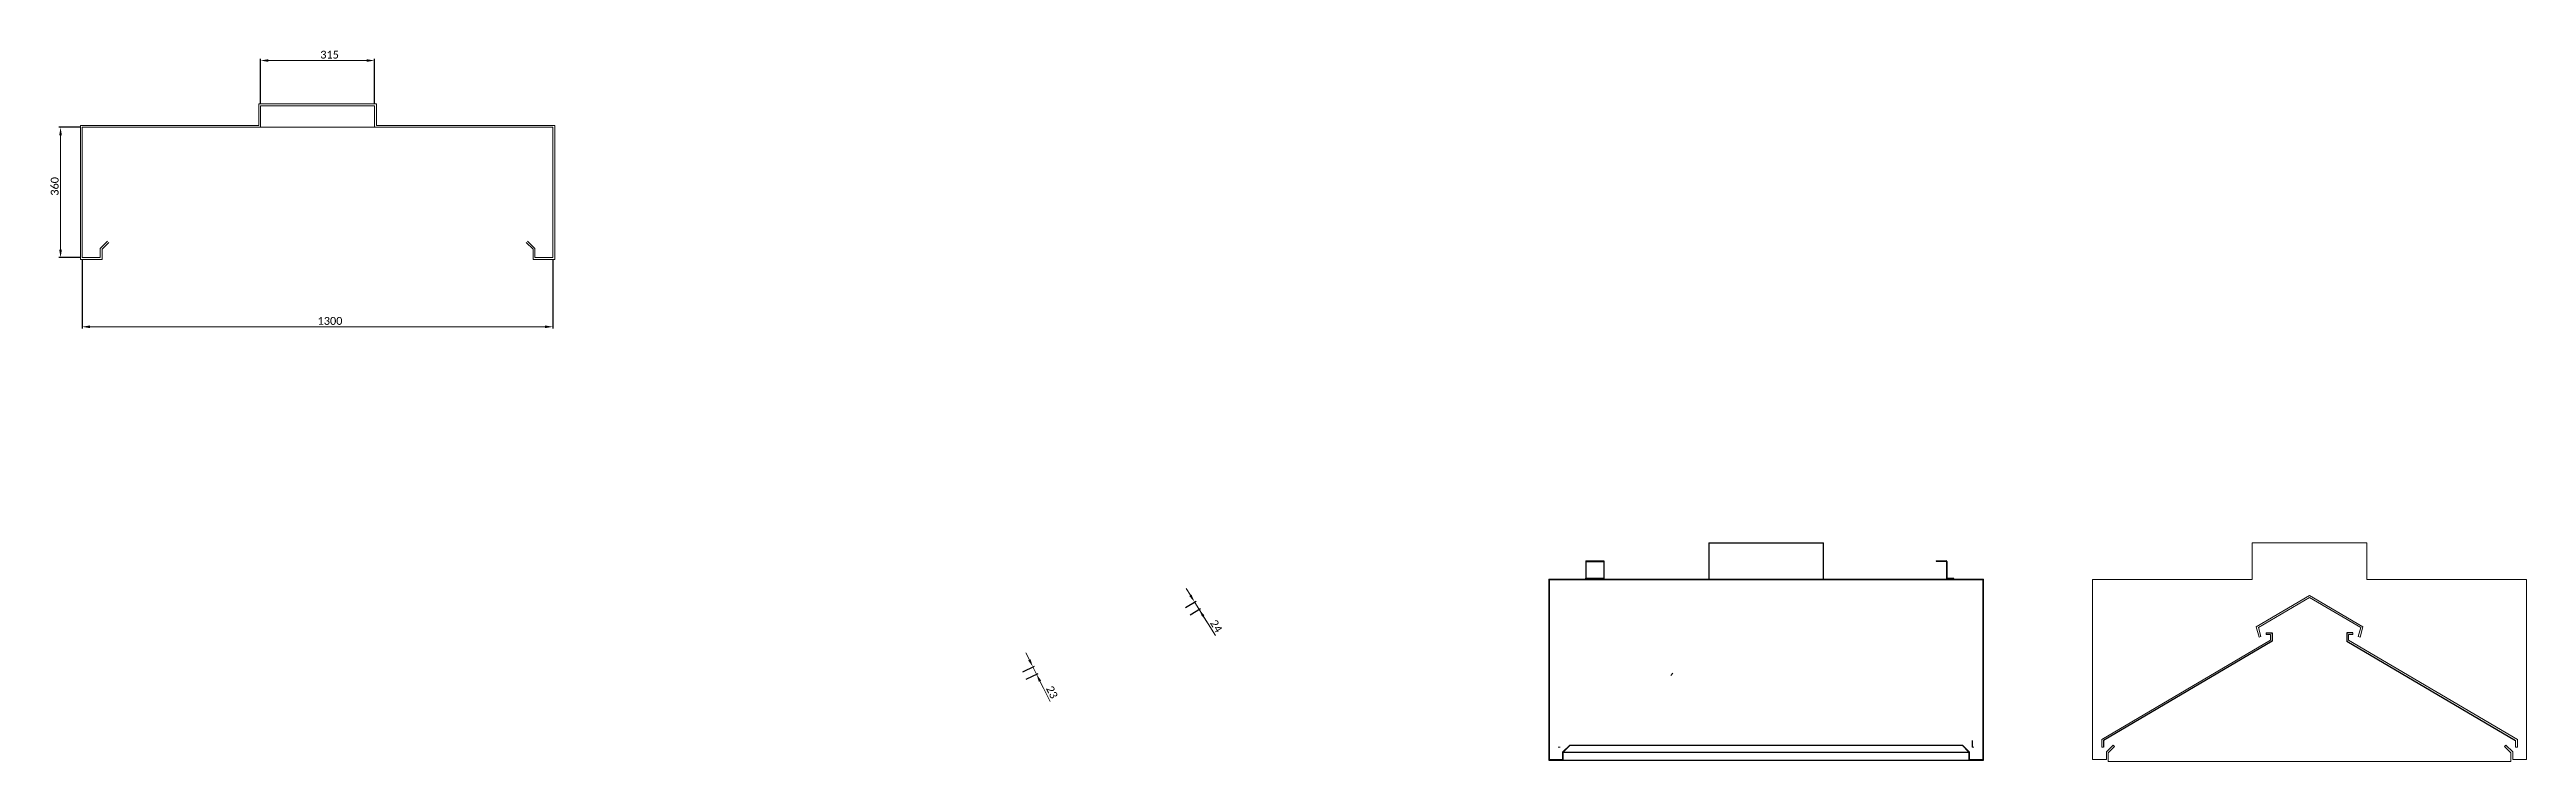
# Model space of a CAD drawing. Header units: millimetres. Extents: x -740 to 6100, y -1811 to 155.
import ezdxf

# ---------------------------------------------------------------- set-up
doc = ezdxf.new("R2010")
doc.units = ezdxf.units.MM
doc.layers.get('0').update_dxf_attribs({"lineweight": 15})
doc.layers.add('DIMENSION', color=162, linetype='Continuous', lineweight=15)
doc.layers.add('DO-NOT-PRINT', color=6, linetype='Continuous')
doc.styles.add('calibri', font='')
doc.styles.get('calibri').set_extended_font_data('calibri')
doc.dimstyles.new('dim0', dxfattribs={"dimscale": 10, "dimtxt": 2.17, "dimasz": 2.17, "dimexe": 0.5, "dimexo": 0.5, "dimgap": 0.5, "dimtad": 1, "dimdec": 0, "dimtxsty": 'calibri', "dimcen": 10, "dimclrd": 256, "dimclre": 256, "dimclrt": 256, "dimadec": 0, "dimazin": 0, "dimtfac": 1, "dimtdec": 0, "dimtmove": 0, "dimatfit": 3, "dimfxl": 0, "dimlwd": 15, "dimarcsym": 0})
pattern_1 = [(45, (206.32, -2948.68), (-67.352, 67.352), [])]

# ---------------------------------------------------------------- blocks, each defined once
blk = doc.blocks.new('*D2')
at = {"layer": 'Defpoints', "color": 0}
for p in [(-650, -59.7), (-709.7, -419.7), (-650, -419.7)]:
    blk.add_point(p, dxfattribs=at)
at = {"layer": 'DIMENSION', "lineweight": -2}
for p, q in [((-655, -59.7), (-714.7, -59.7)), ((-655, -419.7), (-714.7, -419.7))]:
    blk.add_line(p, q, dxfattribs=at)
at = {"layer": 'DIMENSION', "lineweight": 15}
blk.add_line((-709.7, -81.4), (-709.7, -398), dxfattribs=at)
at = {"layer": 'DIMENSION'}
for points in [[(-706.1, -81.4), (-713.3, -81.4), (-709.7, -59.7)], [(-713.3, -398), (-706.1, -398), (-709.7, -419.7)]]:
    blk.add_solid(points, dxfattribs=at)
at = {"layer": 'DIMENSION', "insert": (-725.8, -222.8), "char_height": 21.7, "attachment_point": 5, "rotation": 90, "style": 'calibri'}
blk.add_mtext('360', dxfattribs=at)
blk = doc.blocks.new('*D3')
at = {"layer": 'Defpoints', "color": 0}
for p in [(-650, -419.7), (650, -419.7), (650, -610.6)]:
    blk.add_point(p, dxfattribs=at)
at = {"layer": 'DIMENSION', "lineweight": -2}
for p, q in [((-650, -424.7), (-650, -615.6)), ((650, -424.7), (650, -615.6))]:
    blk.add_line(p, q, dxfattribs=at)
at = {"layer": 'DIMENSION', "lineweight": 15}
blk.add_line((-628.3, -610.6), (628.3, -610.6), dxfattribs=at)
at = {"layer": 'DIMENSION'}
for points in [[(-628.3, -607), (-628.3, -614.3), (-650, -610.6)], [(628.3, -614.3), (628.3, -607), (650, -610.6)]]:
    blk.add_solid(points, dxfattribs=at)
at = {"layer": 'DIMENSION', "insert": (34.4, -594.5), "char_height": 21.7, "attachment_point": 5, "style": 'calibri'}
blk.add_mtext('1300', dxfattribs=at)
blk = doc.blocks.new('*D4')
at = {"layer": 'Defpoints', "color": 0}
for p in [(157.5, 124.8), (-157.5, 0), (157.5, 0)]:
    blk.add_point(p, dxfattribs=at)
at = {"layer": 'DIMENSION', "lineweight": -2}
for p, q in [((-157.5, 5), (-157.5, 129.8)), ((157.5, 5), (157.5, 129.8))]:
    blk.add_line(p, q, dxfattribs=at)
at = {"layer": 'DIMENSION', "lineweight": 15}
blk.add_line((-135.8, 124.8), (135.8, 124.8), dxfattribs=at)
at = {"layer": 'DIMENSION'}
for points in [[(-135.8, 128.4), (-135.8, 121.2), (-157.5, 124.8)], [(135.8, 121.2), (135.8, 128.4), (157.5, 124.8)]]:
    blk.add_solid(points, dxfattribs=at)
at = {"layer": 'DIMENSION', "insert": (33.3, 140.9), "char_height": 21.7, "attachment_point": 5, "style": 'calibri'}
blk.add_mtext('315', dxfattribs=at)
blk = doc.blocks.new('*D8')
at = {"layer": 'Defpoints', "color": 0}
for p in [(2392.7, -1388.9), (2405.3, -1409.2), (2434.4, -1391.1)]:
    blk.add_point(p, dxfattribs=at)
at = {"layer": 'DIMENSION', "lineweight": 15}
for p, q in [((2410.4, -1352.4), (2399, -1334)), ((2421.8, -1370.8), (2434.4, -1391.1)), ((2434.4, -1391.1), (2479.3, -1463.5)), ((2445.8, -1409.6), (2457.3, -1428))]:
    blk.add_line(p, q, dxfattribs=at)
at = {"layer": 'DIMENSION', "lineweight": -2}
for p, q in [((2397, -1386.2), (2426.1, -1368.2)), ((2409.6, -1406.5), (2438.7, -1388.5))]:
    blk.add_line(p, q, dxfattribs=at)
at = {"layer": 'DIMENSION'}
for points in [[(2407.3, -1354.3), (2413.5, -1350.5), (2421.8, -1370.8)], [(2448.9, -1407.7), (2442.8, -1411.5), (2434.4, -1391.1)]]:
    blk.add_solid(points, dxfattribs=at)
at = {"layer": 'DIMENSION', "insert": (2481.9, -1437.3), "char_height": 21.7, "attachment_point": 5, "rotation": 301.79908, "style": 'calibri'}
blk.add_mtext('24', dxfattribs=at)
blk = doc.blocks.new('*D9')
at = {"layer": 'Defpoints', "color": 0}
for p in [(1942.8, -1566.1), (1985.4, -1570.1), (1952.9, -1586.3)]:
    blk.add_point(p, dxfattribs=at)
at = {"layer": 'DIMENSION', "lineweight": -2}
for p, q in [((1947.3, -1563.8), (1979.8, -1547.7)), ((1957.3, -1584.1), (1989.9, -1567.9))]:
    blk.add_line(p, q, dxfattribs=at)
at = {"layer": 'DIMENSION', "lineweight": 15}
for p, q in [((1965.7, -1530.5), (1956, -1511)), ((1975.3, -1549.9), (1985.4, -1570.1)), ((1985.4, -1570.1), (2022.8, -1645.4)), ((1995, -1589.6), (2004.7, -1609))]:
    blk.add_line(p, q, dxfattribs=at)
at = {"layer": 'DIMENSION'}
for points in [[(1962.4, -1532.1), (1968.9, -1528.8), (1975.3, -1549.9)], [(1998.3, -1588), (1991.8, -1591.2), (1985.4, -1570.1)]]:
    blk.add_solid(points, dxfattribs=at)
at = {"layer": 'DIMENSION', "insert": (2028.2, -1620), "char_height": 21.7, "attachment_point": 5, "rotation": 296.42331, "style": 'calibri'}
blk.add_mtext('23', dxfattribs=at)

msp = doc.modelspace()

# ---------------------------------------------------------------- hatches: boundary and pattern name
at = {"layer": 'DO-NOT-PRINT', "linetype": 'Continuous', "lineweight": 18}
h = msp.add_hatch(dxfattribs=at)
h.set_pattern_fill('ANSI31', color=256, scale=30, style=0)
h.set_pattern_definition(pattern_1)
h.paths.add_polyline_path([(3440.2, -1807.3), (3440.2, -1785.4), (3458.9, -1766.7), (3458.2, -1766), (3439.2, -1785), (3439.2, -1806.3), (3401.2, -1806.3), (3401.2, -1307.3), (3400.2, -1307.3), (3400.2, -1807.3)], flags=0)
h = msp.add_hatch(dxfattribs=at)
h.set_pattern_fill('ANSI31', color=256, scale=30, style=0)
h.set_pattern_definition(pattern_1)
h.paths.add_polyline_path([(3401.2, -1308.3), (4599.2, -1308.3), (4599.2, -1307.3), (3401.2, -1307.3)], flags=0)
h = msp.add_hatch(dxfattribs=at)
h.set_pattern_fill('ANSI31', color=256, scale=30, style=0)
h.set_pattern_definition(pattern_1)
h.paths.add_polyline_path([(4542.3, -1766), (4541.6, -1766.7), (4560.2, -1785.4), (4560.2, -1807.3), (4600.2, -1807.3), (4600.2, -1307.3), (4599.2, -1307.3), (4599.2, -1806.3), (4561.2, -1806.3), (4561.2, -1785)], flags=0)
h = msp.add_hatch(dxfattribs=at)
h.set_pattern_fill('ANSI31', color=256, scale=30, style=0)
h.set_pattern_definition(pattern_1)
h.paths.add_polyline_path([(3897.3, -1455.8), (3880.3, -1455.8), (3880.3, -1457.8), (3895.3, -1457.8), (3895.3, -1477.8), (3429.2, -1752.1), (3429.2, -1772.1), (3431.2, -1772.1), (3431.2, -1753.3), (3897.3, -1479)], flags=0)

# ---------------------------------------------------------------- linework, layer by layer
for p, q in [((650, -59.7), (-650, -59.7)), ((-650, -59.7), (-650, -419.7)), ((650, -419.7), (650, -59.7))]:
    msp.add_line(p, q)
at = {"color": 7, "linetype": 'Continuous', "lineweight": 25}
for p, q in [((3841.7, -1207.3), (3841.7, -1307.3)), ((3841.7, -1207.3), (4000.2, -1207.3)), ((4000.2, -1207.3), (4158.7, -1207.3)), ((4158.7, -1307.3), (4158.7, -1207.3)), ((3502, -1257.3), (3502, -1258.3)), ((3502, -1257.3), (3552, -1257.3)), ((3502, -1258.3), (3552, -1258.3)), ((3502, -1258.3), (3502, -1259.3)), ((3502, -1259.3), (3552, -1259.3)), ((3502, -1259.3), (3502, -1305.3)), ((3552, -1257.3), (3552, -1258.3)), ((3552, -1259.3), (3552, -1258.3)), ((3552, -1259.3), (3552, -1305.3)), ((4469.6, -1257.3), (4469.6, -1258.3)), ((4469.6, -1257.3), (4497.6, -1257.3)), ((4469.6, -1258.3), (4497.6, -1258.3)), ((4497.6, -1258.3), (4497.6, -1257.3)), ((4498.6, -1259.3), (4499.6, -1259.3)), ((4498.6, -1259.3), (4498.6, -1305.3)), ((4499.6, -1259.3), (4499.6, -1305.3)), ((3400.2, -1307.3), (3400.2, -1807.3)), ((3400.2, -1307.3), (3401.2, -1307.3)), ((3401.2, -1307.3), (3401.2, -1806.3)), ((3401.2, -1307.3), (3401.2, -1308.3)), ((3401.2, -1307.3), (4599.2, -1307.3)), ((3401.2, -1308.3), (4599.2, -1308.3)), ((3502, -1307.3), (3502, -1305.3)), ((3502, -1305.3), (3552, -1305.3)), ((3552, -1305.3), (3552, -1307.3)), ((4499.6, -1305.3), (4498.6, -1305.3)), ((4500.6, -1306.3), (4500.6, -1307.3)), ((4518.6, -1306.3), (4500.6, -1306.3)), ((4518.6, -1307.3), (4518.6, -1306.3)), ((4599.2, -1307.3), (4600.2, -1307.3)), ((4599.2, -1806.3), (4599.2, -1307.3)), ((4599.2, -1308.3), (4599.2, -1307.3)), ((4600.2, -1807.3), (4600.2, -1307.3)), ((5398, -1479), (4931.9, -1753.3)), ((5381, -1455.8), (5398, -1455.8)), ((5398, -1455.8), (5398, -1479)), ((5603.9, -1455.8), (5603.9, -1479)), ((5620.9, -1455.8), (5603.9, -1455.8)), ((5603.9, -1479), (6070, -1753.3)), ((3439.2, -1785), (3458.2, -1766)), ((3440.2, -1785.4), (3458.9, -1766.7)), ((3458.2, -1766), (3458.9, -1766.7)), ((3458.2, -1766), (4542.3, -1766)), ((3458.9, -1766.7), (4541.6, -1766.7)), ((4541.6, -1766.7), (4542.3, -1766)), ((4541.6, -1766.7), (4560.2, -1785.4)), ((4542.3, -1766), (4561.2, -1785)), ((4569.3, -1753.3), (4569.3, -1772.1)), ((4931.9, -1753.3), (4931.9, -1772.1)), ((3400.2, -1807.3), (3440.2, -1807.3)), ((3401.2, -1806.3), (3439.2, -1806.3)), ((3439.2, -1806.3), (3439.2, -1785)), ((3440.2, -1807.3), (3440.2, -1785.4)), ((3440.2, -1785.4), (4560.2, -1785.4)), ((3440.2, -1807.3), (4560.2, -1807.3)), ((4560.2, -1785.4), (4560.2, -1807.3)), ((4560.2, -1807.3), (4600.2, -1807.3)), ((4561.2, -1785), (4561.2, -1806.3)), ((4561.2, -1806.3), (4599.2, -1806.3))]:
    msp.add_line(p, q, dxfattribs=at)
msp.add_lwpolyline([(-157.5, -59.7), (157.5, -59.7), (157.5, 0), (-157.5, 0)], close=True)
for points in [[(-650, -419.7), (-600, -419.7), (-600, -394.7), (-579.9, -374.5)], [(650, -419.7), (600, -419.7), (600, -394.7), (579.9, -374.5)]]:
    msp.add_lwpolyline(points)
for centre, radius, start, end in [((4497.6, -1259.3), 2, 0, 90), ((4497.6, -1259.3), 1, 0, 90), ((4500.6, -1305.3), 2, 180, 270), ((4500.6, -1305.3), 1, 180, 270)]:
    msp.add_arc(centre, radius, start, end, dxfattribs=at)
at = {"layer": 'DIMENSION'}
msp.add_line((5342.4, -1207.3), (5659.4, -1207.3), dxfattribs=at)
for points in [[(-576.3, -378.1), (-595, -396.7), (-595, -424.7), (-655, -424.7), (-655, -54.7), (-162.5, -54.7), (-162.5, 5), (162.5, 5), (162.5, -54.7), (655, -54.7), (655, -424.7), (595, -424.7), (595, -396.7), (576.3, -378.1)], [(-579.9, -374.5), (-600, -394.7), (-600, -419.7), (-650, -419.7), (-650, -59.7), (-157.5, -59.7), (-157.5, 0), (157.5, 0), (157.5, -59.7), (650, -59.7), (650, -419.7), (600, -419.7), (600, -394.7), (579.9, -374.5)], [(4958.9, -1766), (4939.9, -1785), (4939.9, -1806.3), (4901.9, -1806.3), (4901.9, -1308.3), (5342.4, -1308.3), (5342.4, -1207.3)], [(6043, -1766), (6061.9, -1785), (6061.9, -1806.3), (6099.9, -1806.3), (6099.9, -1308.3), (5659.4, -1308.3), (5659.4, -1207.3)], [(5361.6, -1467.7), (5353.8, -1439.2), (5500.9, -1352.5), (5648.1, -1439.2), (5640.3, -1467.7)], [(5366.4, -1466.3), (5359.6, -1441.5), (5500.9, -1358.3), (5642.3, -1441.5), (5635.5, -1466.3)], [(5381, -1455.8), (5398, -1455.8), (5398, -1479), (4931.9, -1753.3), (4931.9, -1772.1), (4926.9, -1772.1), (4926.9, -1750.4), (5393, -1476.1), (5393, -1460.8), (5381, -1460.8)], [(5366.4, -1466.3), (5361.6, -1467.7)], [(5381, -1455.8), (5381, -1460.8)], [(5620.9, -1455.8), (5603.9, -1455.8), (5603.9, -1479), (6070, -1753.3), (6070, -1772.1)], [(5620.9, -1460.8), (5608.9, -1460.8), (5608.9, -1476.1), (6075, -1750.4), (6075, -1772.1)], [(5620.9, -1455.8), (5620.9, -1460.8)], [(5635.5, -1466.3), (5640.3, -1467.7)], [(3426.2, -1772.1), (3431.2, -1772.1)], [(4574.3, -1772.1), (4569.3, -1772.1)], [(4962.4, -1769.6), (4944.9, -1787), (4944.9, -1811.3), (5601.7, -1811.3)], [(4958.9, -1766), (4962.4, -1769.6)], [(6039.4, -1769.6), (6056.9, -1787), (6056.9, -1811.3), (5400.2, -1811.3)], [(6043, -1766), (6039.4, -1769.6)], [(6070, -1772.1), (6075, -1772.1)]]:
    msp.add_lwpolyline(points, dxfattribs=at)

# ---------------------------------------------------------------- dimensions: what is measured, and where the dimension line sits
for base, p1, p2, picture, middle in [((157.5, 124.8), (-157.5, 0), (157.5, 0), '*D4', (33.3, 124.8)), ((650, -610.6), (-650, -419.7), (650, -419.7), '*D3', (34.4, -610.6))]:
    dim = msp.add_linear_dim(base=base, p1=p1, p2=p2, dimstyle='dim0', dxfattribs=at)
    dim.commit()
    dim.dimension.update_dxf_attribs({"geometry": picture, "text_midpoint": middle, "dimtype": 160})
for base, p1, p2, angle, picture, middle, dimtype in [((-709.7, -419.7), (-650, -59.7), (-650, -419.7), 90, '*D2', (-709.7, -222.8), 160), ((2434.4, -1391.1), (2392.7, -1388.9), (2405.3, -1409.2), 301.79908, '*D8', (2468.3, -1445.7), 161), ((1985.4, -1570.1), (1942.8, -1566.1), (1952.9, -1586.3), 296.42331, '*D9', (2013.8, -1627.2), 161)]:
    dim = msp.add_linear_dim(base=base, p1=p1, p2=p2, angle=angle, dimstyle='dim0', dxfattribs=at)
    dim.commit()
    dim.dimension.update_dxf_attribs({"geometry": picture, "text_midpoint": middle, "dimtype": dimtype})

doc.saveas('drawing.dxf')
